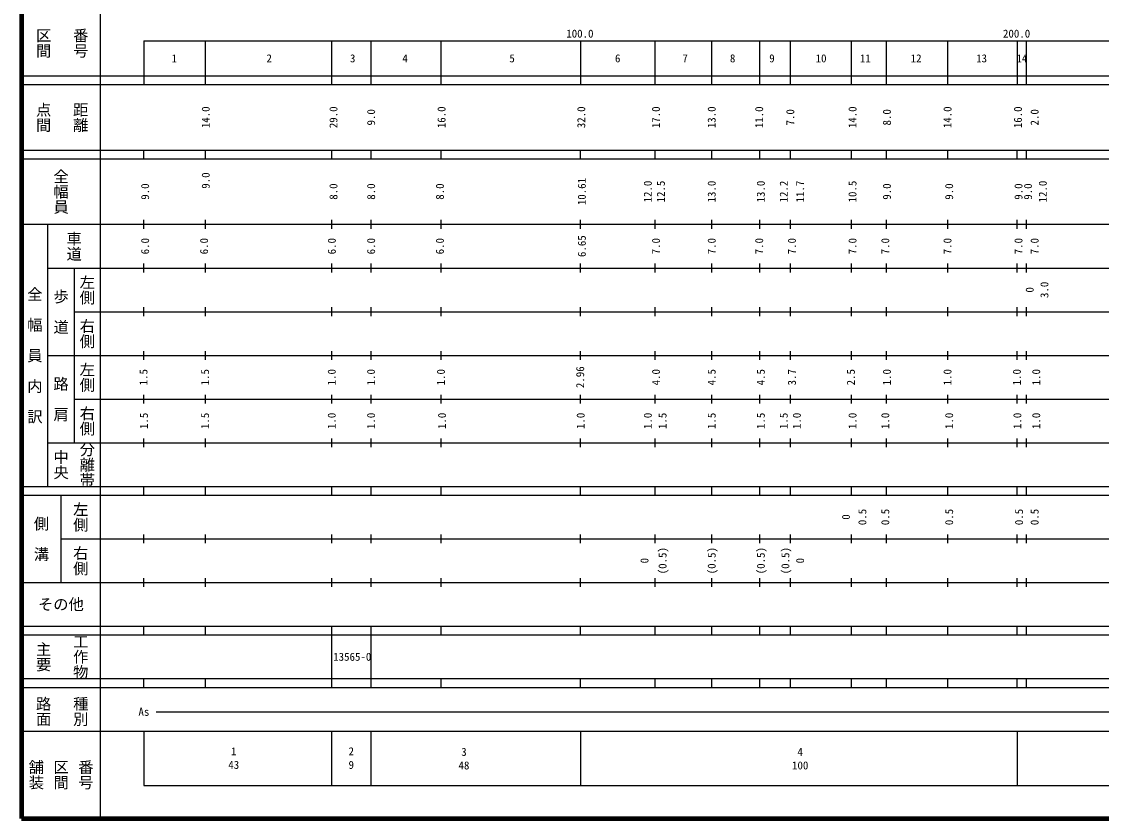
# Model space of a CAD drawing. Units: millimetres on the paper, enlarged 1000 times. Extents: x 40000 to 680000, y 20000 to 380000.
# Drawn here: x 40000 to 287264, y 20000 to 202409 of the extents above; entities that cross this region are included whole.
import ezdxf
from ezdxf.enums import TextEntityAlignment as Align

# ---------------------------------------------------------------- set-up
doc = ezdxf.new("R2010")
doc.units = ezdxf.units.MM
doc.header["$LTSCALE"] = 1000
doc.layers.add('M-TTL', color=2, linetype='Continuous', lineweight=140)
doc.layers.add('M-TTL-BAND', color=7, linetype='Continuous', lineweight=25)
doc.styles.add('@ＭＳ ゴシック', font='')
doc.styles.add('ＭＳ ゴシック', font='')
doc.styles.get('@ＭＳ ゴシック').set_extended_font_data('@MS Gothic')
doc.styles.get('ＭＳ ゴシック').set_extended_font_data('MS Gothic')

msp = doc.modelspace()

# ---------------------------------------------------------------- linework, layer by layer
at = {"layer": 'M-TTL'}
for p, q in [((40000, 380000), (40000, 20000)), ((40000, 20000), (680000, 20000))]:
    msp.add_line(p, q, dxfattribs=at)
at = {"layer": 'M-TTL-BAND'}
for p, q in [((58000, 370000), (58000, 20000)), ((68000, 198000), (579000, 198000)), ((68000, 198000), (68000, 188000)), ((82000, 198000), (82000, 188000)), ((111000, 198000), (111000, 188000)), ((120000, 198000), (120000, 188000)), ((136000, 198000), (136000, 188000)), ((168000, 198000), (168000, 188000)), ((185000, 198000), (185000, 188000)), ((198000, 198000), (198000, 188000)), ((209000, 198000), (209000, 188000)), ((216000, 198000), (216000, 188000)), ((230000, 198000), (230000, 188000)), ((238000, 198000), (238000, 188000)), ((252000, 198000), (252000, 188000)), ((268000, 198000), (268000, 188000)), ((270000, 198000), (270000, 188000)), ((40000, 190000), (579000, 190000)), ((40000, 188000), (579000, 188000)), ((40000, 173000), (579000, 173000)), ((40000, 171000), (579000, 171000)), ((68000, 171000), (68000, 173000)), ((82000, 173000), (82000, 171000)), ((111000, 173000), (111000, 171000)), ((120000, 173000), (120000, 171000)), ((136000, 173000), (136000, 171000)), ((168000, 171000), (168000, 173000)), ((185000, 173000), (185000, 171000)), ((198000, 173000), (198000, 171000)), ((209000, 173000), (209000, 171000)), ((216000, 173000), (216000, 171000)), ((230000, 173000), (230000, 171000)), ((238000, 173000), (238000, 171000)), ((252000, 173000), (252000, 171000)), ((268000, 171000), (268000, 173000)), ((270000, 173000), (270000, 171000)), ((40000, 156000), (579000, 156000)), ((46000, 96000), (46000, 156000)), ((68000, 155000), (68000, 157000)), ((82000, 157000), (82000, 155000)), ((111000, 157000), (111000, 155000)), ((120000, 157000), (120000, 155000)), ((136000, 157000), (136000, 155000)), ((168000, 155000), (168000, 157000)), ((185000, 157000), (185000, 155000)), ((198000, 157000), (198000, 155000)), ((209000, 157000), (209000, 155000)), ((216000, 157000), (216000, 155000)), ((230000, 157000), (230000, 155000)), ((238000, 157000), (238000, 155000)), ((252000, 157000), (252000, 155000)), ((268000, 155000), (268000, 157000)), ((270000, 157000), (270000, 155000)), ((46000, 146000), (579000, 146000)), ((52000, 146000), (52000, 106000)), ((68000, 145000), (68000, 147000)), ((82000, 147000), (82000, 145000)), ((111000, 147000), (111000, 145000)), ((120000, 147000), (120000, 145000)), ((136000, 147000), (136000, 145000)), ((168000, 145000), (168000, 147000)), ((185000, 147000), (185000, 145000)), ((198000, 147000), (198000, 145000)), ((209000, 147000), (209000, 145000)), ((216000, 147000), (216000, 145000)), ((230000, 147000), (230000, 145000)), ((238000, 147000), (238000, 145000)), ((252000, 147000), (252000, 145000)), ((268000, 145000), (268000, 147000)), ((270000, 147000), (270000, 145000)), ((52000, 136000), (579000, 136000)), ((68000, 135000), (68000, 137000)), ((82000, 137000), (82000, 135000)), ((111000, 137000), (111000, 135000)), ((120000, 137000), (120000, 135000)), ((136000, 137000), (136000, 135000)), ((168000, 135000), (168000, 137000)), ((185000, 137000), (185000, 135000)), ((198000, 137000), (198000, 135000)), ((209000, 137000), (209000, 135000)), ((216000, 137000), (216000, 135000)), ((230000, 137000), (230000, 135000)), ((238000, 137000), (238000, 135000)), ((252000, 137000), (252000, 135000)), ((268000, 135000), (268000, 137000)), ((270000, 137000), (270000, 135000)), ((68000, 125000), (68000, 127000)), ((82000, 127000), (82000, 125000)), ((111000, 127000), (111000, 125000)), ((120000, 127000), (120000, 125000)), ((136000, 127000), (136000, 125000)), ((168000, 125000), (168000, 127000)), ((185000, 127000), (185000, 125000)), ((198000, 127000), (198000, 125000)), ((209000, 127000), (209000, 125000)), ((216000, 127000), (216000, 125000)), ((230000, 127000), (230000, 125000)), ((238000, 127000), (238000, 125000)), ((252000, 127000), (252000, 125000)), ((268000, 125000), (268000, 127000)), ((270000, 127000), (270000, 125000)), ((46000, 126000), (579000, 126000)), ((68000, 115000), (68000, 117000)), ((82000, 117000), (82000, 115000)), ((111000, 117000), (111000, 115000)), ((120000, 117000), (120000, 115000)), ((136000, 117000), (136000, 115000)), ((168000, 115000), (168000, 117000)), ((185000, 117000), (185000, 115000)), ((198000, 117000), (198000, 115000)), ((209000, 117000), (209000, 115000)), ((216000, 117000), (216000, 115000)), ((230000, 117000), (230000, 115000)), ((238000, 117000), (238000, 115000)), ((252000, 117000), (252000, 115000)), ((268000, 115000), (268000, 117000)), ((270000, 117000), (270000, 115000)), ((52000, 116000), (579000, 116000)), ((68000, 105000), (68000, 107000)), ((82000, 107000), (82000, 105000)), ((111000, 107000), (111000, 105000)), ((120000, 107000), (120000, 105000)), ((136000, 107000), (136000, 105000)), ((168000, 105000), (168000, 107000)), ((185000, 107000), (185000, 105000)), ((198000, 107000), (198000, 105000)), ((209000, 107000), (209000, 105000)), ((216000, 107000), (216000, 105000)), ((230000, 107000), (230000, 105000)), ((238000, 107000), (238000, 105000)), ((252000, 107000), (252000, 105000)), ((268000, 105000), (268000, 107000)), ((270000, 107000), (270000, 105000)), ((46000, 106000), (579000, 106000)), ((40000, 96000), (579000, 96000)), ((40000, 94000), (579000, 94000)), ((49000, 94000), (49000, 74000)), ((68000, 94000), (68000, 96000)), ((82000, 96000), (82000, 94000)), ((111000, 96000), (111000, 94000)), ((120000, 96000), (120000, 94000)), ((136000, 96000), (136000, 94000)), ((168000, 94000), (168000, 96000)), ((185000, 96000), (185000, 94000)), ((198000, 96000), (198000, 94000)), ((209000, 96000), (209000, 94000)), ((216000, 96000), (216000, 94000)), ((230000, 96000), (230000, 94000)), ((238000, 96000), (238000, 94000)), ((252000, 96000), (252000, 94000)), ((268000, 94000), (268000, 96000)), ((270000, 96000), (270000, 94000)), ((68000, 83000), (68000, 85000)), ((82000, 85000), (82000, 83000)), ((111000, 85000), (111000, 83000)), ((120000, 85000), (120000, 83000)), ((136000, 85000), (136000, 83000)), ((168000, 83000), (168000, 85000)), ((185000, 85000), (185000, 83000)), ((198000, 85000), (198000, 83000)), ((209000, 85000), (209000, 83000)), ((216000, 85000), (216000, 83000)), ((230000, 85000), (230000, 83000)), ((238000, 85000), (238000, 83000)), ((252000, 85000), (252000, 83000)), ((268000, 83000), (268000, 85000)), ((270000, 85000), (270000, 83000)), ((49000, 84000), (579000, 84000)), ((68000, 73000), (68000, 75000)), ((82000, 75000), (82000, 73000)), ((111000, 75000), (111000, 73000)), ((120000, 75000), (120000, 73000)), ((136000, 75000), (136000, 73000)), ((168000, 73000), (168000, 75000)), ((185000, 75000), (185000, 73000)), ((198000, 75000), (198000, 73000)), ((209000, 75000), (209000, 73000)), ((216000, 75000), (216000, 73000)), ((230000, 75000), (230000, 73000)), ((238000, 75000), (238000, 73000)), ((252000, 75000), (252000, 73000)), ((268000, 73000), (268000, 75000)), ((270000, 75000), (270000, 73000)), ((40000, 74000), (579000, 74000)), ((40000, 64000), (579000, 64000)), ((40000, 62000), (579000, 62000)), ((68000, 62000), (68000, 64000)), ((82000, 64000), (82000, 62000)), ((111000, 64000), (111000, 52000)), ((120000, 64000), (120000, 52000)), ((136000, 64000), (136000, 62000)), ((168000, 62000), (168000, 64000)), ((185000, 64000), (185000, 62000)), ((198000, 64000), (198000, 62000)), ((209000, 64000), (209000, 62000)), ((216000, 64000), (216000, 62000)), ((230000, 64000), (230000, 62000)), ((238000, 64000), (238000, 62000)), ((252000, 64000), (252000, 62000)), ((268000, 62000), (268000, 64000)), ((270000, 64000), (270000, 62000)), ((40000, 52000), (579000, 52000)), ((68000, 50000), (68000, 52000)), ((82000, 52000), (82000, 50000)), ((111000, 52000), (111000, 50000)), ((120000, 52000), (120000, 50000)), ((136000, 52000), (136000, 50000)), ((168000, 50000), (168000, 52000)), ((185000, 52000), (185000, 50000)), ((198000, 52000), (198000, 50000)), ((209000, 52000), (209000, 50000)), ((216000, 52000), (216000, 50000)), ((230000, 52000), (230000, 50000)), ((238000, 52000), (238000, 50000)), ((252000, 52000), (252000, 50000)), ((268000, 50000), (268000, 52000)), ((270000, 52000), (270000, 50000)), ((40000, 50000), (579000, 50000)), ((70805, 44406), (515267, 44406)), ((40000, 40000), (579000, 40000)), ((68000, 40000), (68000, 27500)), ((111000, 40000), (111000, 27500)), ((120000, 40000), (120000, 27500)), ((168000, 40000), (168000, 27500)), ((268000, 40000), (268000, 27500)), ((68000, 27500), (579000, 27500))]:
    msp.add_line(p, q, dxfattribs=at)

# ---------------------------------------------------------------- texts
for s, height, rotation, style, p in [('区間', 2566, 270, '@ＭＳ ゴシック', (45000, 197500)), ('番号', 2566, 270, '@ＭＳ ゴシック', (53500, 197500)), ('点間', 2566, 270, '@ＭＳ ゴシック', (45000, 180500)), ('距離', 2566, 270, '@ＭＳ ゴシック', (53500, 180500)), ('14.0', 1833, 90, 'ＭＳ ゴシック', (82151, 180500)), ('29.0', 1833, 90, 'ＭＳ ゴシック', (111402, 180500)), ('9.0', 1833, 90, 'ＭＳ ゴシック', (120027, 180500)), ('16.0', 1833, 90, 'ＭＳ ゴシック', (136153, 180500)), ('32.0', 1833, 90, 'ＭＳ ゴシック', (168151, 180500)), ('17.0', 1833, 90, 'ＭＳ ゴシック', (185263, 180500)), ('13.0', 1833, 90, 'ＭＳ ゴシック', (198014, 180500)), ('11.0', 1833, 90, 'ＭＳ ゴシック', (208889, 180500)), ('7.0', 1833, 90, 'ＭＳ ゴシック', (216014, 180500)), ('14.0', 1833, 90, 'ＭＳ ゴシック', (230265, 180500)), ('8.0', 1833, 90, 'ＭＳ ゴシック', (238140, 180500)), ('14.0', 1833, 90, 'ＭＳ ゴシック', (252016, 180500)), ('16.0', 1833, 90, 'ＭＳ ゴシック', (268151, 180500)), ('2.0', 1833, 90, 'ＭＳ ゴシック', (271958, 180500)), ('全幅員', 2566, 270, '@ＭＳ ゴシック', (49000, 163500)), ('9.0', 1833, 90, 'ＭＳ ゴシック', (82151, 166019)), ('10.61', 1833, 90, 'ＭＳ ゴシック', (168275, 163500)), ('12.0', 1833, 90, 'ＭＳ ゴシック', (183388, 163500)), ('12.5', 1833, 90, 'ＭＳ ゴシック', (186388, 163500)), ('13.0', 1833, 90, 'ＭＳ ゴシック', (198014, 163500)), ('13.0', 1833, 90, 'ＭＳ ゴシック', (209264, 163500)), ('12.2', 1833, 90, 'ＭＳ ゴシック', (214514, 163500)), ('11.7', 1833, 90, 'ＭＳ ゴシック', (218264, 163500)), ('10.5', 1833, 90, 'ＭＳ ゴシック', (230265, 163500)), ('12.0', 1833, 90, 'ＭＳ ゴシック', (273833, 163500)), ('9.0', 1833, 90, 'ＭＳ ゴシック', (68275, 163500)), ('8.0', 1833, 90, 'ＭＳ ゴシック', (111402, 163500)), ('8.0', 1833, 90, 'ＭＳ ゴシック', (120027, 163500)), ('8.0', 1833, 90, 'ＭＳ ゴシック', (135778, 163500)), ('9.0', 1833, 90, 'ＭＳ ゴシック', (238140, 163500)), ('9.0', 1833, 90, 'ＭＳ ゴシック', (252391, 163500)), ('9.0', 1833, 90, 'ＭＳ ゴシック', (268275, 163500)), ('9.0', 1833, 90, 'ＭＳ ゴシック', (270458, 163500)), ('車道', 2566, 270, '@ＭＳ ゴシック', (52000, 151000)), ('6.65', 1833, 90, 'ＭＳ ゴシック', (168275, 151000)), ('6.0', 1833, 90, 'ＭＳ ゴシック', (68275, 151000)), ('6.0', 1833, 90, 'ＭＳ ゴシック', (81776, 151000)), ('6.0', 1833, 90, 'ＭＳ ゴシック', (111027, 151000)), ('6.0', 1833, 90, 'ＭＳ ゴシック', (120027, 151000)), ('6.0', 1833, 90, 'ＭＳ ゴシック', (135778, 151000)), ('7.0', 1833, 90, 'ＭＳ ゴシック', (185263, 151000)), ('7.0', 1833, 90, 'ＭＳ ゴシック', (198014, 151000)), ('7.0', 1833, 90, 'ＭＳ ゴシック', (208889, 151000)), ('7.0', 1833, 90, 'ＭＳ ゴシック', (216389, 151000)), ('7.0', 1833, 90, 'ＭＳ ゴシック', (230265, 151000)), ('7.0', 1833, 90, 'ＭＳ ゴシック', (237765, 151000)), ('7.0', 1833, 90, 'ＭＳ ゴシック', (252016, 151000)), ('7.0', 1833, 90, 'ＭＳ ゴシック', (268275, 151000)), ('7.0', 1833, 90, 'ＭＳ ゴシック', (271958, 151000)), ('左側', 2566, 270, '@ＭＳ ゴシック', (55000, 141000)), ('全\u3000幅\u3000員\u3000内\u3000訳', 2566, 270, '@ＭＳ ゴシック', (43000, 126000)), ('歩\u3000道', 2566, 270, '@ＭＳ ゴシック', (49000, 136000)), ('0', 1833, 90, 'ＭＳ ゴシック', (270833, 141000)), ('3.0', 1833, 90, 'ＭＳ ゴシック', (274208, 141000)), ('右側', 2566, 270, '@ＭＳ ゴシック', (55000, 131000)), ('左側', 2566, 270, '@ＭＳ ゴシック', (55000, 121000)), ('1.5', 1833, 90, 'ＭＳ ゴシック', (67900, 121000)), ('1.5', 1833, 90, 'ＭＳ ゴシック', (82009, 121000)), ('1.0', 1833, 90, 'ＭＳ ゴシック', (111010, 121000)), ('1.0', 1833, 90, 'ＭＳ ゴシック', (120011, 121000)), ('1.0', 1833, 90, 'ＭＳ ゴシック', (136011, 121000)), ('2.96', 1833, 90, 'ＭＳ ゴシック', (167900, 121000)), ('4.0', 1833, 90, 'ＭＳ ゴシック', (185263, 121000)), ('4.5', 1833, 90, 'ＭＳ ゴシック', (198014, 121000)), ('4.5', 1833, 90, 'ＭＳ ゴシック', (209264, 121000)), ('3.7', 1833, 90, 'ＭＳ ゴシック', (216389, 121000)), ('2.5', 1833, 90, 'ＭＳ ゴシック', (229890, 121000)), ('1.0', 1833, 90, 'ＭＳ ゴシック', (238140, 121000)), ('1.0', 1833, 90, 'ＭＳ ゴシック', (252016, 121000)), ('1.0', 1833, 90, 'ＭＳ ゴシック', (267900, 121000)), ('1.0', 1833, 90, 'ＭＳ ゴシック', (272333, 121000)), ('路\u3000肩', 2566, 270, '@ＭＳ ゴシック', (49000, 116000)), ('右側', 2566, 270, '@ＭＳ ゴシック', (55000, 111000)), ('1.5', 1833, 90, 'ＭＳ ゴシック', (68009, 111000)), ('1.5', 1833, 90, 'ＭＳ ゴシック', (82009, 111000)), ('1.0', 1833, 90, 'ＭＳ ゴシック', (111010, 111000)), ('1.0', 1833, 90, 'ＭＳ ゴシック', (120011, 111000)), ('1.0', 1833, 90, 'ＭＳ ゴシック', (136261, 111000)), ('1.0', 1833, 90, 'ＭＳ ゴシック', (168009, 111000)), ('1.0', 1833, 90, 'ＭＳ ゴシック', (183388, 111000)), ('1.5', 1833, 90, 'ＭＳ ゴシック', (186763, 111000)), ('1.5', 1833, 90, 'ＭＳ ゴシック', (198014, 111000)), ('1.5', 1833, 90, 'ＭＳ ゴシック', (209264, 111000)), ('1.5', 1833, 90, 'ＭＳ ゴシック', (214514, 111000)), ('1.0', 1833, 90, 'ＭＳ ゴシック', (217514, 111000)), ('1.0', 1833, 90, 'ＭＳ ゴシック', (230265, 111000)), ('1.0', 1833, 90, 'ＭＳ ゴシック', (237765, 111000)), ('1.0', 1833, 90, 'ＭＳ ゴシック', (252391, 111000)), ('1.0', 1833, 90, 'ＭＳ ゴシック', (268009, 111000)), ('1.0', 1833, 90, 'ＭＳ ゴシック', (272333, 111000)), ('中央', 2566, 270, '@ＭＳ ゴシック', (49000, 101000)), ('分離帯', 2566, 270, '@ＭＳ ゴシック', (55000, 101000)), ('左側', 2566, 270, '@ＭＳ ゴシック', (53500, 89000)), ('側\u3000溝', 2566, 270, '@ＭＳ ゴシック', (44500, 84000)), ('0', 1833, 90, 'ＭＳ ゴシック', (228765, 89000)), ('0.5', 1833, 90, 'ＭＳ ゴシック', (232515, 89000)), ('0.5', 1833, 90, 'ＭＳ ゴシック', (237765, 89000)), ('0.5', 1833, 90, 'ＭＳ ゴシック', (252391, 89000)), ('0.5', 1833, 90, 'ＭＳ ゴシック', (268391, 89000)), ('0.5', 1833, 90, 'ＭＳ ゴシック', (271958, 89000)), ('右側', 2566, 270, '@ＭＳ ゴシック', (53500, 79000)), ('(0.5)', 1833, 90, 'ＭＳ ゴシック', (186763, 79000)), ('(0.5)', 1833, 90, 'ＭＳ ゴシック', (198014, 79000)), ('(0.5)', 1833, 90, 'ＭＳ ゴシック', (209264, 79000)), ('(0.5)', 1833, 90, 'ＭＳ ゴシック', (214889, 79000)), ('0', 1833, 90, 'ＭＳ ゴシック', (182638, 79000)), ('0', 1833, 90, 'ＭＳ ゴシック', (218264, 79000)), ('主要', 2566, 270, '@ＭＳ ゴシック', (45000, 57000)), ('工作物', 2566, 270, '@ＭＳ ゴシック', (53500, 57000)), ('路面', 2566, 270, '@ＭＳ ゴシック', (45000, 44500)), ('種別', 2566, 270, '@ＭＳ ゴシック', (53500, 44500)), ('舗装', 2566, 270, '@ＭＳ ゴシック', (43333, 30000)), ('区間', 2566, 270, '@ＭＳ ゴシック', (49000, 30000)), ('番号', 2566, 270, '@ＭＳ ゴシック', (54667, 30000))]:
    msp.add_text(s, height=height, rotation=rotation, dxfattribs=dict(at, style=style)).set_placement(p, align=Align.MIDDLE_CENTER)
at = {"layer": 'M-TTL-BAND', "style": 'ＭＳ ゴシック'}
for s, p in [('100.0', (167844, 198195)), ('200.0', (267844, 198195))]:
    msp.add_text(s, height=1833, dxfattribs=at).set_placement(p, align=Align.BOTTOM_CENTER)
for s, height, p in [('1', 1833, (74946, 194000)), ('2', 1833, (96697, 194000)), ('3', 1833, (115822, 194000)), ('4', 1833, (127823, 194000)), ('5', 1833, (152321, 194000)), ('6', 1833, (176500, 194000)), ('7', 1833, (191950, 194000)), ('8', 1833, (202825, 194000)), ('9', 1833, (211826, 194000)), ('10', 1833, (223076, 194000)), ('11', 1833, (233201, 194000)), ('12', 1833, (244827, 194000)), ('13', 1833, (259827, 194000)), ('14', 1833, (269060, 194000)), ('その他', 2566, (49000, 69000)), ('13565-0', 1833, (115720, 57000)), ('As', 1833, (68006, 44406)), ('1', 1833, (88580, 35361)), ('2', 1833, (115486, 35361)), ('3', 1833, (141294, 35238)), ('4', 1833, (218288, 35238)), ('43', 1833, (88580, 32254)), ('9', 1833, (115486, 32254)), ('48', 1833, (141294, 32131)), ('100', 1833, (218288, 32131))]:
    msp.add_text(s, height=height, dxfattribs=at).set_placement(p, align=Align.MIDDLE_CENTER)

doc.saveas('drawing.dxf')
